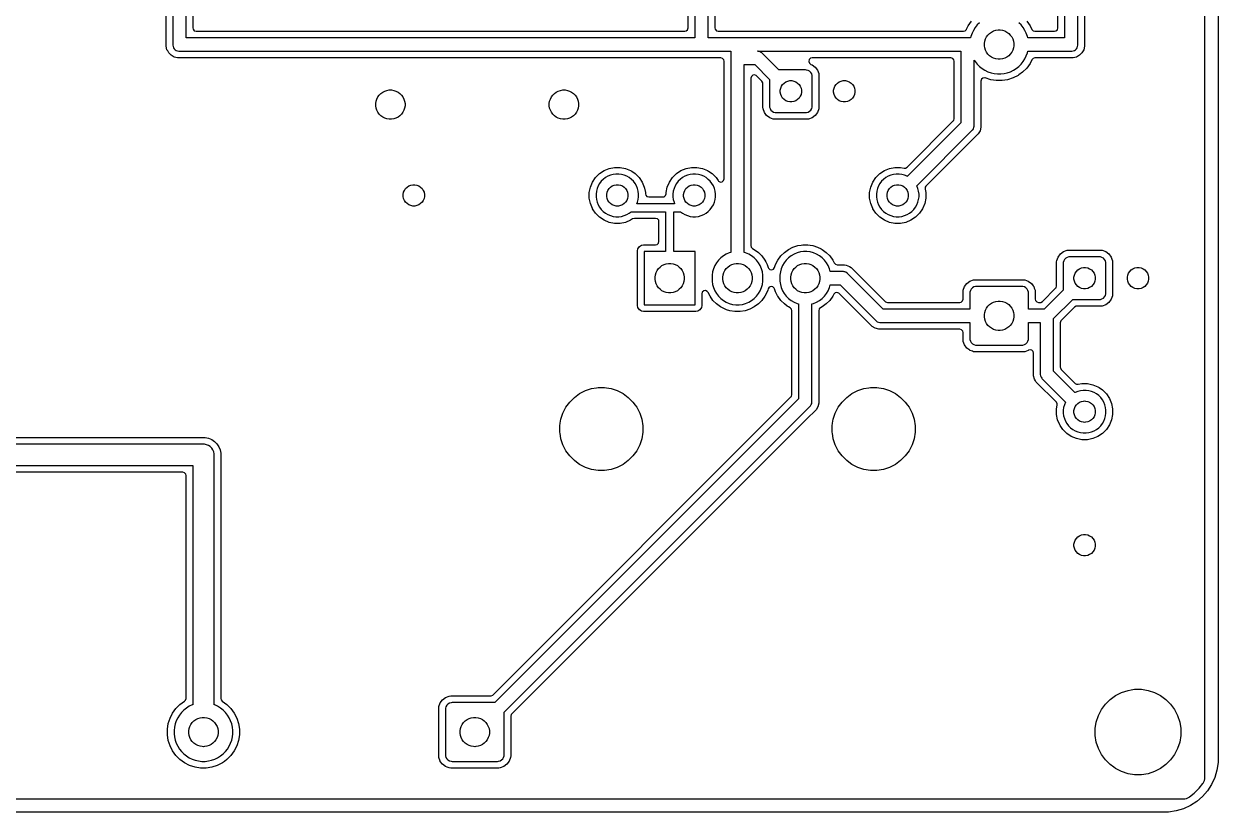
# Model space of a CAD drawing. Header units: millimetres. Extents: x 0 to 90, y 0 to 72.
# Drawn here: x 45.28 to 90, y 0 to 29.52 of the extents above; entities that cross this region are included whole.
import ezdxf

# ---------------------------------------------------------------- set-up
doc = ezdxf.new("R2010")
doc.units = ezdxf.units.MM
doc.layers.add('ABLATE', color=1, linetype='CONTINUOUS')

msp = doc.modelspace()

# ---------------------------------------------------------------- linework, layer by layer
at = {"layer": 'ABLATE'}
for points in [[(1.2416, 0.5), (88.7584, 0.5), (88.8179, 0.5152), (88.911, 0.566), (88.9259, 0.5756), (89.1058, 0.7103), (89.1192, 0.7219), (89.2781, 0.8808), (89.2897, 0.8942), (89.4244, 1.0741), (89.434, 1.089), (89.4848, 1.1821), (89.5, 1.2416), (89.5, 70.7584)], [(90, 70), (90, 2), (89.9975, 1.8571), (89.9568, 1.5743), (89.8763, 1.3002), (89.7576, 1.0403), (89.6031, 0.7999), (89.416, 0.584), (89.2001, 0.3969), (88.9597, 0.2424), (88.6998, 0.1237), (88.4257, 0.0432), (88.1429, 0.0025), (88, 0), (2, 0)], [(50.85, 56.8964), (50.85, 28.75), (50.8512, 28.7255), (50.8608, 28.6774), (50.8795, 28.6322), (50.9067, 28.5914), (50.9414, 28.5567), (50.9822, 28.5295), (51.0274, 28.5108), (51.0755, 28.5012), (51.1, 28.5), (71.75, 28.5), (71.75, 20.9645), (71.6938, 20.9495), (71.5787, 20.9018), (71.4708, 20.8395), (71.372, 20.7636), (71.2839, 20.6755), (71.208, 20.5767), (71.1457, 20.4688), (71.098, 20.3537), (71.0658, 20.2333), (71.0495, 20.1098), (71.0475, 20.0475), (71.0475, 19.9525), (71.0495, 19.8902), (71.0658, 19.7667), (71.098, 19.6463), (71.1457, 19.5312), (71.208, 19.4233), (71.2839, 19.3245), (71.372, 19.2364), (71.4708, 19.1605), (71.5787, 19.0982), (71.6938, 19.0505), (71.8142, 19.0183), (71.9377, 19.002), (72.0623, 19.002), (72.1858, 19.0183), (72.3062, 19.0505), (72.4213, 19.0982), (72.5292, 19.1605), (72.628, 19.2364), (72.7161, 19.3245), (72.792, 19.4233), (72.8543, 19.5312), (72.902, 19.6463), (72.9342, 19.7667), (72.9505, 19.8902), (72.9525, 19.9525), (72.9525, 20.0475), (72.9505, 20.1098), (72.9342, 20.2333), (72.902, 20.3537), (72.8543, 20.4688), (72.792, 20.5767), (72.7161, 20.6755), (72.628, 20.7636), (72.5292, 20.8395), (72.4213, 20.9018), (72.3062, 20.9495), (72.25, 20.9645), (72.25, 28.0002), (72.6462, 28.0002), (73.2, 27.4464), (73.2, 26.45), (73.2031, 26.4109), (73.2206, 26.3507), (73.2525, 26.2968), (73.2968, 26.2525), (73.3507, 26.2206), (73.4109, 26.2031), (73.45, 26.2), (74.55, 26.2), (74.5891, 26.2031), (74.6493, 26.2206), (74.7032, 26.2525), (74.7475, 26.2968), (74.7794, 26.3507), (74.7969, 26.4109), (74.8, 26.45), (74.8, 27.55), (74.7969, 27.5891), (74.7794, 27.6493), (74.7475, 27.7032), (74.7032, 27.7475), (74.6493, 27.7794), (74.5891, 27.7969), (74.55, 27.8), (73.5536, 27.8), (72.9266, 28.427), (72.9084, 28.4434), (72.9084, 28.4435), (72.8676, 28.4707), (72.8224, 28.4894), (72.8072, 28.4925), (72.7743, 28.499), (72.7743, 28.499), (72.7539, 28.5), (80.3668, 28.5), (80.3668, 25.8204), (78.3602, 23.8138), (78.3538, 23.8175), (78.2572, 23.8575), (78.1561, 23.8846), (78.0523, 23.8983), (77.9477, 23.8983), (77.8439, 23.8846), (77.7428, 23.8575), (77.6462, 23.8175), (77.5555, 23.7652), (77.4725, 23.7015), (77.3985, 23.6275), (77.3348, 23.5445), (77.2825, 23.4538), (77.2425, 23.3572), (77.2154, 23.2561), (77.2017, 23.1523), (77.2017, 23.0477), (77.2154, 22.9439), (77.2425, 22.8428), (77.2825, 22.7462), (77.3348, 22.6555), (77.3985, 22.5725), (77.4725, 22.4985), (77.5555, 22.4348), (77.6462, 22.3825), (77.7428, 22.3425), (77.8439, 22.3154), (77.9477, 22.3017), (78.0523, 22.3017), (78.1561, 22.3154), (78.2572, 22.3425), (78.3538, 22.3825), (78.4445, 22.4348), (78.5275, 22.4985), (78.6015, 22.5725), (78.6652, 22.6555), (78.7175, 22.7462), (78.7575, 22.8428), (78.7846, 22.9439), (78.7983, 23.0477), (78.7983, 23.1523), (78.7846, 23.2561), (78.7575, 23.3572), (78.7175, 23.4538), (78.7138, 23.4602), (80.7936, 25.54), (80.81, 25.5582), (80.8101, 25.5582), (80.8373, 25.599), (80.856, 25.6442), (80.8574, 25.6509), (80.8656, 25.6923), (80.8656, 25.6923), (80.8668, 25.7168), (80.8668, 28.1709), (80.9029, 28.1135), (80.9798, 28.017), (81.067, 27.9298), (81.1635, 27.8529), (81.2679, 27.7873), (81.379, 27.7337), (81.4955, 27.693), (81.6157, 27.6655), (81.7383, 27.6517), (81.8617, 27.6517), (81.9843, 27.6655), (82.1045, 27.693), (82.221, 27.7337), (82.3321, 27.7873), (82.4365, 27.8529), (82.533, 27.9298), (82.6202, 28.017), (82.6971, 28.1135), (82.7627, 28.2179), (82.8163, 28.329), (82.857, 28.4455), (82.8695, 28.5), (84.5, 28.5), (84.5245, 28.5012), (84.5726, 28.5108), (84.6178, 28.5295), (84.6586, 28.5567), (84.6933, 28.5914), (84.7205, 28.6322), (84.7392, 28.6774), (84.7488, 28.7255), (84.75, 28.75), (84.75, 38.3964)], [(70.4029, 36.8635), (70.4029, 29), (51.35, 29), (51.35, 57)], [(51.6005, 47.0289), (51.6005, 29.3745), (51.6117, 29.323), (51.6575, 29.2702), (51.7245, 29.2505), (70.0284, 29.2505), (70.0799, 29.2617), (70.1327, 29.3075), (70.1524, 29.3745), (70.1524, 36.7084)], [(85.0005, 38.2413), (85.0005, 28.6841), (84.9664, 28.5568), (84.9005, 28.4427), (84.8073, 28.3495), (84.6932, 28.2836), (84.5659, 28.2495), (84.5659, 28.2495), (83.1367, 28.2495), (83.0742, 28.2326), (83.0262, 28.1818), (82.9551, 28.0422), (82.955, 28.0422), (82.955, 28.0422), (82.8301, 27.8702), (82.8301, 27.8702), (82.8301, 27.8702), (82.6798, 27.7199), (82.6798, 27.7199), (82.6798, 27.7199), (82.5355, 27.6151), (82.5078, 27.5949), (82.3184, 27.4984), (82.1162, 27.4328), (81.9063, 27.3995), (81.9063, 27.3995), (81.6937, 27.3995), (81.6937, 27.3995), (81.4838, 27.4328), (81.2816, 27.4984), (81.2816, 27.4984), (81.2796, 27.4991), (81.2589, 27.5039), (81.1898, 27.4939), (81.137, 27.4482), (81.1173, 27.3812), (81.1173, 25.7827), (81.1173, 25.6509), (81.0832, 25.5236), (81.0173, 25.4095), (79.0577, 23.4499), (79.03, 23.4076), (79.0237, 23.338), (79.0505, 23.2035), (79.0505, 22.9965), (79.0101, 22.7936), (78.9309, 22.6024), (78.816, 22.4303), (78.6697, 22.284), (78.4976, 22.1691), (78.3064, 22.0899), (78.1035, 22.0495), (78.1035, 22.0495), (77.8965, 22.0495), (77.8965, 22.0495), (77.8965, 22.0495), (77.8961, 22.0496), (77.6936, 22.0899), (77.5024, 22.1691), (77.3303, 22.284), (77.3303, 22.284), (77.184, 22.4303), (77.0999, 22.5562), (77.0691, 22.6024), (77.065, 22.6122), (76.9899, 22.7936), (76.9899, 22.7936), (76.9495, 22.9965), (76.9495, 23.2035), (76.9899, 23.4064), (76.9899, 23.4064), (77.0691, 23.5976), (77.184, 23.7697), (77.3303, 23.916), (77.5024, 24.0309), (77.6936, 24.1101), (77.6936, 24.1101), (77.8965, 24.1505), (77.8965, 24.1505), (78.1035, 24.1505), (78.1035, 24.1505), (78.238, 24.1237), (78.2885, 24.1242), (78.3499, 24.1577), (80.08, 25.8878), (80.0966, 25.9084), (80.1163, 25.9755), (80.1163, 28.1255), (80.1051, 28.177), (80.0593, 28.2298), (79.9923, 28.2495), (74.794, 28.2495), (74.7346, 28.2343), (74.6852, 28.1849), (74.6704, 28.1167), (74.6948, 28.0512), (74.7507, 28.0093), (74.7923, 27.9938), (74.7923, 27.9938), (74.9075, 27.9075), (74.9075, 27.9075), (74.9938, 27.7923), (74.9938, 27.7923), (75.0409, 27.6661), (75.0441, 27.6575), (75.0505, 27.5979), (75.0505, 26.4021), (75.0441, 26.3425), (74.9938, 26.2077), (74.9075, 26.0925), (74.7923, 26.0062), (74.6575, 25.9559), (74.5979, 25.9495), (73.4021, 25.9495), (73.3494, 25.9552), (73.3425, 25.9559), (73.3425, 25.9559), (73.2077, 26.0062), (73.2077, 26.0062), (73.0925, 26.0925), (73.0925, 26.0925), (73.0062, 26.2077), (73.0062, 26.2077), (72.9559, 26.3425), (72.9495, 26.4021), (72.9495, 26.4021), (72.9495, 27.2913), (72.9467, 27.3177), (72.9132, 27.379), (72.7122, 27.58), (72.7057, 27.586), (72.6421, 27.6151), (72.573, 27.6051), (72.5202, 27.5594), (72.5005, 27.4923), (72.5005, 24.3965), (72.5005, 21.2186), (72.5174, 21.1561), (72.5682, 21.1081), (72.6305, 21.0764), (72.6305, 21.0764), (72.6305, 21.0764), (72.7837, 20.9651), (72.9176, 20.8312), (73.0289, 20.678), (73.0623, 20.6124), (73.1149, 20.5093), (73.1149, 20.5093), (73.1521, 20.3948), (73.1638, 20.3691), (73.2153, 20.3218), (73.2841, 20.3099), (73.3485, 20.3371), (73.3879, 20.3948), (73.4251, 20.5093), (73.4251, 20.5093), (73.5111, 20.678), (73.6224, 20.8312), (73.7563, 20.9651), (73.9095, 21.0764), (74.0782, 21.1624), (74.0782, 21.1624), (74.2583, 21.2209), (74.383, 21.2406), (74.4453, 21.2505), (74.6347, 21.2505), (74.7264, 21.236), (74.8217, 21.2209), (75.0018, 21.1624), (75.0018, 21.1624), (75.1286, 21.0977), (75.1705, 21.0764), (75.3237, 20.9651), (75.4576, 20.8312), (75.5689, 20.678), (75.6248, 20.5682), (75.6683, 20.5202), (75.7353, 20.5005), (76.0101, 20.5005), (76.0101, 20.5005), (76.0737, 20.4834), (76.1374, 20.4664), (76.1944, 20.4334), (76.2515, 20.4005), (76.2515, 20.4005), (77.5252, 19.1268), (77.5458, 19.1102), (77.6129, 19.0905), (80.3255, 19.0905), (80.377, 19.1017), (80.4298, 19.1475), (80.4495, 19.2145), (80.4495, 19.4879), (80.4495, 19.4879), (80.4559, 19.5475), (80.4559, 19.5475), (80.5062, 19.6823), (80.5062, 19.6823), (80.5925, 19.7975), (80.7077, 19.8838), (80.7077, 19.8838), (80.8425, 19.9341), (80.8425, 19.9341), (80.9021, 19.9405), (80.9021, 19.9405), (80.9021, 19.9405), (82.6979, 19.9405), (82.6979, 19.9405), (82.6979, 19.9405), (82.7575, 19.9341), (82.7575, 19.9341), (82.8923, 19.8838), (82.8923, 19.8838), (82.8923, 19.8838), (83.0075, 19.7975), (83.0741, 19.7087), (83.0938, 19.6823), (83.0938, 19.6823), (83.1167, 19.621), (83.1441, 19.5475), (83.1505, 19.4879), (83.1505, 19.4879), (83.1505, 19.2145), (83.1617, 19.163), (83.2075, 19.1102), (83.2745, 19.0905), (83.3313, 19.0905), (83.3577, 19.0933), (83.419, 19.1268), (83.9132, 19.621), (83.9298, 19.6416), (83.9495, 19.7087), (83.9495, 20.5979), (83.9495, 20.5979), (83.9511, 20.6124), (83.9559, 20.6575), (84.0062, 20.7923), (84.0062, 20.7923), (84.0925, 20.9075), (84.0925, 20.9075), (84.2077, 20.9938), (84.2077, 20.9938), (84.3425, 21.0441), (84.4021, 21.0505), (84.4021, 21.0505), (85.5979, 21.0505), (85.5979, 21.0505), (85.5979, 21.0505), (85.5979, 21.0505), (85.6575, 21.0441), (85.6575, 21.0441), (85.7923, 20.9938), (85.7923, 20.9938), (85.9075, 20.9075), (85.9075, 20.9075), (85.9938, 20.7923), (85.9938, 20.7923), (86.0364, 20.678), (86.0441, 20.6575), (86.0505, 20.5979), (86.0505, 19.4021), (86.0441, 19.3425), (85.9938, 19.2077), (85.9075, 19.0925), (85.7923, 19.0062), (85.6575, 18.9559), (85.5979, 18.9495), (85.5979, 18.9495), (84.7087, 18.9495), (84.6823, 18.9467), (84.621, 18.9132), (84.1268, 18.419), (84.1102, 18.3984), (84.0905, 18.3313), (84.0905, 16.6687), (84.0933, 16.6423), (84.1268, 16.581), (84.6501, 16.0577), (84.6924, 16.03), (84.762, 16.0237), (84.8965, 16.0505), (84.8965, 16.0505), (85.1035, 16.0505), (85.1035, 16.0505), (85.3064, 16.0101), (85.3064, 16.0101), (85.4976, 15.9309), (85.5432, 15.9005), (85.6697, 15.816), (85.816, 15.6697), (85.816, 15.6697), (85.9309, 15.4976), (86.0101, 15.3064), (86.0505, 15.1035), (86.0505, 14.8965), (86.0101, 14.6936), (85.9309, 14.5024), (85.816, 14.3303), (85.6697, 14.184), (85.4976, 14.0691), (85.3064, 13.9899), (85.1035, 13.9495), (85.1035, 13.9495), (84.8965, 13.9495), (84.8965, 13.9495), (84.8965, 13.9495), (84.6936, 13.9899), (84.5024, 14.0691), (84.3303, 14.184), (84.3303, 14.184), (84.184, 14.3303), (84.079, 14.4875), (84.0691, 14.5024), (83.9899, 14.6936), (83.9899, 14.6936), (83.9495, 14.8965), (83.9495, 15.1035), (83.9763, 15.238), (83.9758, 15.2885), (83.9423, 15.3499), (83.1895, 16.1027), (83.1895, 16.1027), (83.1566, 16.1598), (83.1236, 16.2168), (83.0895, 16.3441), (83.0895, 17.1961), (83.0743, 17.2555), (83.0249, 17.3049), (82.9567, 17.3198), (82.9009, 17.299), (82.9001, 17.3005), (82.8923, 17.2962), (82.8923, 17.2962), (82.7575, 17.2459), (82.6979, 17.2395), (82.6979, 17.2395), (80.9021, 17.2395), (80.9021, 17.2395), (80.8425, 17.2459), (80.7957, 17.2634), (80.7077, 17.2962), (80.7077, 17.2962), (80.696, 17.3049), (80.5925, 17.3825), (80.5062, 17.4977), (80.5062, 17.4977), (80.5062, 17.4977), (80.4559, 17.6325), (80.4559, 17.6325), (80.4495, 17.6921), (80.4495, 17.6921), (80.4495, 17.9655), (80.4383, 18.017), (80.3925, 18.0698), (80.3255, 18.0895), (77.2883, 18.0895), (77.2883, 18.0895), (77.161, 18.1236), (77.0469, 18.1895), (75.8062, 19.4302), (75.79, 19.4439), (75.7238, 19.4664), (75.656, 19.4496), (75.608, 19.3988), (75.5689, 19.322), (75.4576, 19.1688), (75.3237, 19.0349), (75.1705, 18.9236), (75.1705, 18.9236), (75.1705, 18.9236), (75.1082, 18.8919), (75.0602, 18.8484), (75.0405, 18.7814), (75.0405, 15.4459), (75.0405, 15.3141), (75.0064, 15.1868), (74.9405, 15.0727), (74.5809, 14.7131), (74.4324, 14.5646), (74.3398, 14.472), (63.5468, 3.679), (63.5302, 3.6584), (63.5105, 3.5913), (63.5105, 3.126), (63.5105, 2.1021), (63.5041, 2.0425), (63.4538, 1.9077), (63.3675, 1.7925), (63.2523, 1.7062), (63.1175, 1.6559), (63.0579, 1.6495), (63.0579, 1.6495), (61.2621, 1.6495), (61.2621, 1.6495), (61.2025, 1.6559), (61.1305, 1.6828), (61.0677, 1.7062), (61.0677, 1.7062), (61.0657, 1.7077), (60.9525, 1.7925), (60.8704, 1.9021), (60.8662, 1.9077), (60.8662, 1.9077), (60.8159, 2.0425), (60.8159, 2.0425), (60.8095, 2.1021), (60.8095, 2.1021), (60.8095, 3.8979), (60.8095, 3.8979), (60.8159, 3.9575), (60.8159, 3.9575), (60.8662, 4.0923), (60.8662, 4.0923), (60.9525, 4.2075), (61.0677, 4.2938), (61.0677, 4.2938), (61.2025, 4.3441), (61.2025, 4.3441), (61.2621, 4.3505), (61.2621, 4.3505), (61.2621, 4.3505), (62.7513, 4.3505), (62.7777, 4.3533), (62.839, 4.3868), (74.0032, 15.551), (74.0198, 15.5716), (74.0395, 15.6387), (74.0395, 18.7814), (74.0226, 18.8439), (73.9718, 18.8919), (73.9095, 18.9236), (73.865, 18.9559), (73.7563, 19.0349), (73.6224, 19.1688), (73.5111, 19.322), (73.5006, 19.3425), (73.4251, 19.4907), (73.4251, 19.4907), (73.3879, 19.6052), (73.3762, 19.6309), (73.3247, 19.6782), (73.2559, 19.6901), (73.1915, 19.6629), (73.1521, 19.6052), (73.1333, 19.5475), (73.1149, 19.4907), (73.0289, 19.322), (72.9176, 19.1688), (72.7837, 19.0349), (72.6305, 18.9236), (72.4618, 18.8376), (72.2817, 18.7791), (72.0947, 18.7495), (72.0947, 18.7495), (71.9053, 18.7495), (71.9053, 18.7495), (71.7183, 18.7791), (71.5943, 18.8194), (71.5382, 18.8376), (71.5382, 18.8376), (71.4114, 18.9023), (71.3695, 18.9236), (71.2163, 19.0349), (71.0824, 19.1688), (70.9711, 19.322), (70.8975, 19.4665), (70.8682, 19.5039), (70.8046, 19.5329), (70.7355, 19.523), (70.6827, 19.4772), (70.663, 19.4102), (70.663, 18.9753), (70.6485, 18.9023), (70.5931, 18.8194), (70.5102, 18.764), (70.4372, 18.7495), (70.4372, 18.7495), (68.4828, 18.7495), (68.4828, 18.7495), (68.4828, 18.7495), (68.4098, 18.764), (68.4098, 18.764), (68.3872, 18.7791), (68.3269, 18.8194), (68.2715, 18.9023), (68.2715, 18.9023), (68.2715, 18.9023), (68.257, 18.9753), (68.257, 21.0247), (68.2715, 21.0977), (68.2715, 21.0977), (68.3269, 21.1806), (68.4098, 21.236), (68.4098, 21.236), (68.4828, 21.2505), (68.9355, 21.2505), (68.987, 21.2617), (69.0398, 21.3075), (69.0595, 21.3745), (69.0595, 22.1155), (69.0483, 22.167), (69.0025, 22.2198), (68.9355, 22.2395), (68.1406, 22.2395), (68.1384, 22.2395), (68.0717, 22.2186), (67.9976, 22.1691), (67.8064, 22.0899), (67.6035, 22.0495), (67.6035, 22.0495), (67.3965, 22.0495), (67.3965, 22.0495), (67.3965, 22.0495), (67.3961, 22.0496), (67.1936, 22.0899), (67.0024, 22.1691), (66.8303, 22.284), (66.8303, 22.284), (66.684, 22.4303), (66.5999, 22.5562), (66.5691, 22.6024), (66.565, 22.6122), (66.4899, 22.7936), (66.4899, 22.7936), (66.4495, 22.9965), (66.4495, 23.2035), (66.4899, 23.4064), (66.4899, 23.4064), (66.5691, 23.5976), (66.684, 23.7697), (66.8303, 23.916), (67.0024, 24.0309), (67.1936, 24.1101), (67.1936, 24.1101), (67.3965, 24.1505), (67.3965, 24.1505), (67.6035, 24.1505), (67.6035, 24.1505), (67.8064, 24.1101), (67.8064, 24.1101), (67.9976, 24.0309), (68.0403, 24.0024), (68.1697, 23.916), (68.316, 23.7697), (68.316, 23.7697), (68.4309, 23.5976), (68.5101, 23.4064), (68.5165, 23.3745), (68.5505, 23.2035), (68.5505, 23.2035), (68.5505, 23.1645), (68.5617, 23.113), (68.6075, 23.0602), (68.6745, 23.0405), (69.2055, 23.0405), (69.257, 23.0517), (69.3098, 23.0975), (69.3295, 23.1645), (69.3295, 23.2035), (69.3699, 23.4064), (69.3699, 23.4064), (69.4491, 23.5976), (69.564, 23.7697), (69.7103, 23.916), (69.8824, 24.0309), (70.0736, 24.1101), (70.0736, 24.1101), (70.2765, 24.1505), (70.2765, 24.1505), (70.4835, 24.1505), (70.4835, 24.1505), (70.6864, 24.1101), (70.6864, 24.1101), (70.8776, 24.0309), (70.9203, 24.0024), (71.0497, 23.916), (71.196, 23.7697), (71.196, 23.7697), (71.2724, 23.6553), (71.2943, 23.6305), (71.3579, 23.6014), (71.427, 23.6114), (71.4798, 23.6571), (71.4995, 23.7242), (71.4995, 28.1255), (71.4883, 28.177), (71.4425, 28.2298), (71.3755, 28.2495), (70.7188, 28.2495), (70.587, 28.2495), (51.1659, 28.2495), (51.0341, 28.2495), (50.9068, 28.2836), (50.7927, 28.3495), (50.6995, 28.4427), (50.6608, 28.5097), (50.6336, 28.5568), (50.5995, 28.6841), (50.5995, 45.5231)], [(84.25, 38.25), (84.25, 29), (82.8695, 29), (82.857, 29.0545), (82.8163, 29.171), (82.7627, 29.2821), (82.6971, 29.3865), (82.6202, 29.483), (82.533, 29.5702)], [(82.8301, 29.6298), (82.955, 29.4578), (82.955, 29.4578), (82.9551, 29.4578), (83.0262, 29.3182), (83.0696, 29.2702), (83.1367, 29.2505), (83.8755, 29.2505), (83.927, 29.2617), (83.9798, 29.3075), (83.9995, 29.3745), (83.9995, 37.8755)], [(81.067, 29.5702), (80.9798, 29.483), (80.9029, 29.3865), (80.8373, 29.2821), (80.7837, 29.171), (80.743, 29.0545), (80.7305, 29), (72, 29), (70.9029, 29), (70.9029, 36.9671)], [(71.1534, 37.033), (71.1534, 29.3745), (71.1646, 29.323), (71.2104, 29.2702), (71.2774, 29.2505), (80.4633, 29.2505), (80.5258, 29.2674), (80.5738, 29.3182), (80.5763, 29.323), (80.6135, 29.396), (80.645, 29.4578), (80.7699, 29.6298)], [(37.5865, 14.0305), (52.0641, 14.0305), (52.0641, 14.0305), (52.1897, 14.0055), (52.1897, 14.0055), (52.3081, 13.9565), (52.3081, 13.9565), (52.4147, 13.8853), (52.4147, 13.8853), (52.5053, 13.7947), (52.5053, 13.7947), (52.5765, 13.6881), (52.5765, 13.6881), (52.5765, 13.6881), (52.6255, 13.5697), (52.6255, 13.5697), (52.6255, 13.5697), (52.6505, 13.4441), (52.6505, 4.2596), (52.6628, 4.2057), (52.7049, 4.1593), (52.7039, 4.1579), (52.8798, 4.0301), (53.0301, 3.8798), (53.155, 3.7078), (53.155, 3.7078), (53.1551, 3.7078), (53.2516, 3.5184), (53.3172, 3.3162), (53.3505, 3.1063), (53.3505, 2.8937), (53.3172, 2.6838), (53.2516, 2.4816), (53.1551, 2.2922), (53.155, 2.2922), (53.155, 2.2922), (53.0301, 2.1202), (53.0301, 2.1202), (53.0301, 2.1202), (52.8798, 1.9699), (52.8798, 1.9699), (52.8798, 1.9699), (52.7865, 1.9021), (52.7078, 1.8449), (52.5184, 1.7484), (52.3162, 1.6828), (52.1063, 1.6495), (52.1063, 1.6495), (51.8937, 1.6495), (51.8937, 1.6495), (51.6838, 1.6828), (51.4816, 1.7484), (51.2922, 1.8449), (51.2922, 1.845), (51.2922, 1.845), (51.1202, 1.9699), (50.9699, 2.1202), (50.845, 2.2922), (50.7484, 2.4816), (50.6828, 2.6838), (50.6495, 2.8937), (50.6495, 3.1063), (50.6828, 3.3162), (50.7484, 3.5184), (50.845, 3.7078), (50.9699, 3.8798), (51.1202, 4.0301), (51.2961, 4.1579), (51.2954, 4.1589), (51.3298, 4.1926), (51.3495, 4.2596), (51.3495, 12.6055), (51.3383, 12.657), (51.2925, 12.7098), (51.2255, 12.7295), (37.5865, 12.7295)], [(37.3908, 12.98), (51.6, 12.98), (51.6, 4.0236), (51.579, 4.0163), (51.4679, 3.9627), (51.3635, 3.8971), (51.267, 3.8202), (51.1798, 3.733), (51.1029, 3.6365), (51.0373, 3.5321), (50.9837, 3.421), (50.943, 3.3045), (50.9155, 3.1843), (50.9017, 3.0617), (50.9017, 2.9383), (50.9155, 2.8157), (50.943, 2.6955), (50.9837, 2.579), (51.0373, 2.4679), (51.1029, 2.3635), (51.1798, 2.267), (51.267, 2.1798), (51.3635, 2.1029), (51.4679, 2.0373), (51.579, 1.9837), (51.6955, 1.943), (51.8157, 1.9155), (51.9383, 1.9017), (52.0617, 1.9017), (52.1843, 1.9155), (52.3045, 1.943), (52.421, 1.9837), (52.5321, 2.0373), (52.6365, 2.1029), (52.733, 2.1798), (52.8202, 2.267), (52.8971, 2.3635), (52.9627, 2.4679), (53.0163, 2.579), (53.057, 2.6955), (53.0845, 2.8157), (53.0983, 2.9383), (53.0983, 3.0617), (53.0845, 3.1843), (53.057, 3.3045), (53.0163, 3.421), (52.9627, 3.5321), (52.8971, 3.6365), (52.8202, 3.733), (52.733, 3.8202), (52.6365, 3.8971), (52.5321, 3.9627), (52.421, 4.0163), (52.4, 4.0236), (52.4, 13.38), (52.3981, 13.4192), (52.3828, 13.4961), (52.3528, 13.5686), (52.3092, 13.6338), (52.2538, 13.6892), (52.1886, 13.7328), (52.1161, 13.7628), (52.0392, 13.7781), (52, 13.78), (37.3908, 13.78)]]:
    msp.add_lwpolyline(points, dxfattribs=at)
for points in [[(81.8432, 29.2983), (81.9284, 29.2848), (82.0105, 29.2581), (82.0874, 29.219), (82.1572, 29.1682), (82.2182, 29.1072), (82.269, 29.0374), (82.3081, 28.9605), (82.3348, 28.8784), (82.3483, 28.7932), (82.3483, 28.7068), (82.3348, 28.6216), (82.3081, 28.5395), (82.269, 28.4626), (82.2182, 28.3928), (82.1572, 28.3318), (82.0874, 28.281), (82.0105, 28.2419), (81.9284, 28.2152), (81.8432, 28.2017), (81.8, 28.2), (81.7568, 28.2017), (81.6716, 28.2152), (81.5895, 28.2419), (81.5126, 28.281), (81.4428, 28.3318), (81.3818, 28.3928), (81.331, 28.4626), (81.2919, 28.5395), (81.2652, 28.6216), (81.2517, 28.7068), (81.2517, 28.7932), (81.2652, 28.8784), (81.2919, 28.9605), (81.331, 29.0374), (81.3818, 29.1072), (81.4428, 29.1682), (81.5126, 29.219), (81.5895, 29.2581), (81.6716, 29.2848), (81.7568, 29.2983), (81.8, 29.3)], [(74.0392, 27.3981), (74.1161, 27.3828), (74.1886, 27.3528), (74.2538, 27.3092), (74.3092, 27.2538), (74.3528, 27.1886), (74.3828, 27.1161), (74.3981, 27.0392), (74.3981, 26.9608), (74.3828, 26.8839), (74.3528, 26.8114), (74.3092, 26.7462), (74.2538, 26.6908), (74.1886, 26.6472), (74.1161, 26.6172), (74.0392, 26.6019), (74, 26.6), (73.9608, 26.6019), (73.8839, 26.6172), (73.8114, 26.6472), (73.7462, 26.6908), (73.6908, 26.7462), (73.6472, 26.8114), (73.6172, 26.8839), (73.6019, 26.9608), (73.6019, 27.0392), (73.6172, 27.1161), (73.6472, 27.1886), (73.6908, 27.2538), (73.7462, 27.3092), (73.8114, 27.3528), (73.8839, 27.3828), (73.9608, 27.3981), (74, 27.4)], [(76.0392, 27.3981), (76.1161, 27.3828), (76.1886, 27.3528), (76.2538, 27.3092), (76.3092, 27.2538), (76.3528, 27.1886), (76.3828, 27.1161), (76.3981, 27.0392), (76.3981, 26.9608), (76.3828, 26.8839), (76.3528, 26.8114), (76.3092, 26.7462), (76.2538, 26.6908), (76.1886, 26.6472), (76.1161, 26.6172), (76.0392, 26.6019), (76, 26.6), (75.9608, 26.6019), (75.8839, 26.6172), (75.8114, 26.6472), (75.7462, 26.6908), (75.6908, 26.7462), (75.6472, 26.8114), (75.6172, 26.8839), (75.6019, 26.9608), (75.6019, 27.0392), (75.6172, 27.1161), (75.6472, 27.1886), (75.6908, 27.2538), (75.7462, 27.3092), (75.8114, 27.3528), (75.8839, 27.3828), (75.9608, 27.3981), (76, 27.4)], [(59.0432, 27.0483), (59.1284, 27.0348), (59.2105, 27.0081), (59.2874, 26.969), (59.3572, 26.9182), (59.4182, 26.8572), (59.469, 26.7874), (59.5081, 26.7105), (59.5348, 26.6284), (59.5483, 26.5432), (59.5483, 26.4568), (59.5348, 26.3716), (59.5081, 26.2895), (59.469, 26.2126), (59.4182, 26.1428), (59.3572, 26.0818), (59.2874, 26.031), (59.2105, 25.9919), (59.1284, 25.9652), (59.0432, 25.9517), (59, 25.95), (58.9568, 25.9517), (58.8716, 25.9652), (58.7895, 25.9919), (58.7126, 26.031), (58.6428, 26.0818), (58.5818, 26.1428), (58.531, 26.2126), (58.4919, 26.2895), (58.4652, 26.3716), (58.4517, 26.4568), (58.4517, 26.5432), (58.4652, 26.6284), (58.4919, 26.7105), (58.531, 26.7874), (58.5818, 26.8572), (58.6428, 26.9182), (58.7126, 26.969), (58.7895, 27.0081), (58.8716, 27.0348), (58.9568, 27.0483), (59, 27.05)], [(65.5432, 27.0483), (65.6284, 27.0348), (65.7105, 27.0081), (65.7874, 26.969), (65.8572, 26.9182), (65.9182, 26.8572), (65.969, 26.7874), (66.0081, 26.7105), (66.0348, 26.6284), (66.0483, 26.5432), (66.0483, 26.4568), (66.0348, 26.3716), (66.0081, 26.2895), (65.969, 26.2126), (65.9182, 26.1428), (65.8572, 26.0818), (65.7874, 26.031), (65.7105, 25.9919), (65.6284, 25.9652), (65.5432, 25.9517), (65.5, 25.95), (65.4568, 25.9517), (65.3716, 25.9652), (65.2895, 25.9919), (65.2126, 26.031), (65.1428, 26.0818), (65.0818, 26.1428), (65.031, 26.2126), (64.9919, 26.2895), (64.9652, 26.3716), (64.9517, 26.4568), (64.9517, 26.5432), (64.9652, 26.6284), (64.9919, 26.7105), (65.031, 26.7874), (65.0818, 26.8572), (65.1428, 26.9182), (65.2126, 26.969), (65.2895, 27.0081), (65.3716, 27.0348), (65.4568, 27.0483), (65.5, 27.05)], [(67.3439, 23.8846), (67.2428, 23.8575), (67.1462, 23.8175), (67.0555, 23.7652), (66.9725, 23.7015), (66.8985, 23.6275), (66.8348, 23.5445), (66.7825, 23.4538), (66.7425, 23.3572), (66.7154, 23.2561), (66.7017, 23.1523), (66.7017, 23.0477), (66.7154, 22.9439), (66.7425, 22.8428), (66.7825, 22.7462), (66.8348, 22.6555), (66.8985, 22.5725), (66.9725, 22.4985), (67.0555, 22.4348), (67.1462, 22.3825), (67.2428, 22.3425), (67.3439, 22.3154), (67.4477, 22.3017), (67.5523, 22.3017), (67.6561, 22.3154), (67.7572, 22.3425), (67.8538, 22.3825), (67.9445, 22.4348), (68.0164, 22.49), (69.31, 22.49), (69.31, 21), (68.5075, 21), (68.5075, 19), (70.4125, 19), (70.4125, 21), (69.61, 21), (69.61, 22.49), (69.8636, 22.49), (69.9355, 22.4348), (70.0262, 22.3825), (70.1228, 22.3425), (70.2239, 22.3154), (70.3277, 22.3017), (70.4323, 22.3017), (70.5361, 22.3154), (70.6372, 22.3425), (70.7338, 22.3825), (70.8245, 22.4348), (70.9075, 22.4985), (70.9815, 22.5725), (71.0452, 22.6555), (71.0975, 22.7462), (71.1375, 22.8428), (71.1646, 22.9439), (71.1783, 23.0477), (71.1783, 23.1523), (71.1646, 23.2561), (71.1375, 23.3572), (71.0975, 23.4538), (71.0452, 23.5445), (70.9815, 23.6275), (70.9075, 23.7015), (70.8245, 23.7652), (70.7338, 23.8175), (70.6372, 23.8575), (70.5361, 23.8846), (70.4323, 23.8983), (70.3277, 23.8983), (70.2239, 23.8846), (70.1228, 23.8575), (70.0262, 23.8175), (69.9355, 23.7652), (69.8525, 23.7015), (69.7785, 23.6275), (69.7148, 23.5445), (69.6625, 23.4538), (69.6225, 23.3572), (69.5954, 23.2561), (69.5817, 23.1523), (69.5817, 23.0477), (69.5954, 22.9439), (69.6225, 22.8428), (69.6443, 22.79), (69.46, 22.79), (68.2357, 22.79), (68.2575, 22.8428), (68.2846, 22.9439), (68.2983, 23.0477), (68.2983, 23.1523), (68.2846, 23.2561), (68.2575, 23.3572), (68.2175, 23.4538), (68.1652, 23.5445), (68.1015, 23.6275), (68.0275, 23.7015), (67.9445, 23.7652), (67.8538, 23.8175), (67.7572, 23.8575), (67.6561, 23.8846), (67.5523, 23.8983), (67.4477, 23.8983)], [(59.9192, 23.4981), (59.9961, 23.4828), (60.0686, 23.4528), (60.1338, 23.4092), (60.1892, 23.3538), (60.2328, 23.2886), (60.2628, 23.2161), (60.2781, 23.1392), (60.2781, 23.0608), (60.2628, 22.9839), (60.2328, 22.9114), (60.1892, 22.8462), (60.1338, 22.7908), (60.0686, 22.7472), (59.9961, 22.7172), (59.9192, 22.7019), (59.88, 22.7), (59.8408, 22.7019), (59.7639, 22.7172), (59.6914, 22.7472), (59.6262, 22.7908), (59.5708, 22.8462), (59.5272, 22.9114), (59.4972, 22.9839), (59.4819, 23.0608), (59.4819, 23.1392), (59.4972, 23.2161), (59.5272, 23.2886), (59.5708, 23.3538), (59.6262, 23.4092), (59.6914, 23.4528), (59.7639, 23.4828), (59.8408, 23.4981), (59.88, 23.5)], [(67.5392, 23.4981), (67.6161, 23.4828), (67.6886, 23.4528), (67.7538, 23.4092), (67.8092, 23.3538), (67.8528, 23.2886), (67.8828, 23.2161), (67.8981, 23.1392), (67.8981, 23.0608), (67.8828, 22.9839), (67.8528, 22.9114), (67.8092, 22.8462), (67.7538, 22.7908), (67.6886, 22.7472), (67.6161, 22.7172), (67.5392, 22.7019), (67.5, 22.7), (67.4608, 22.7019), (67.3839, 22.7172), (67.3114, 22.7472), (67.2462, 22.7908), (67.1908, 22.8462), (67.1472, 22.9114), (67.1172, 22.9839), (67.1019, 23.0608), (67.1019, 23.1392), (67.1172, 23.2161), (67.1472, 23.2886), (67.1908, 23.3538), (67.2462, 23.4092), (67.3114, 23.4528), (67.3839, 23.4828), (67.4608, 23.4981), (67.5, 23.5)], [(70.4192, 23.4981), (70.4961, 23.4828), (70.5686, 23.4528), (70.6338, 23.4092), (70.6892, 23.3538), (70.7328, 23.2886), (70.7628, 23.2161), (70.7781, 23.1392), (70.7781, 23.0608), (70.7628, 22.9839), (70.7328, 22.9114), (70.6892, 22.8462), (70.6338, 22.7908), (70.5686, 22.7472), (70.4961, 22.7172), (70.4192, 22.7019), (70.38, 22.7), (70.3408, 22.7019), (70.2639, 22.7172), (70.1914, 22.7472), (70.1262, 22.7908), (70.0708, 22.8462), (70.0272, 22.9114), (69.9972, 22.9839), (69.9819, 23.0608), (69.9819, 23.1392), (69.9972, 23.2161), (70.0272, 23.2886), (70.0708, 23.3538), (70.1262, 23.4092), (70.1914, 23.4528), (70.2639, 23.4828), (70.3408, 23.4981), (70.38, 23.5)], [(78.0392, 23.4981), (78.1161, 23.4828), (78.1886, 23.4528), (78.2538, 23.4092), (78.3092, 23.3538), (78.3528, 23.2886), (78.3828, 23.2161), (78.3981, 23.1392), (78.3981, 23.0608), (78.3828, 22.9839), (78.3528, 22.9114), (78.3092, 22.8462), (78.2538, 22.7908), (78.1886, 22.7472), (78.1161, 22.7172), (78.0392, 22.7019), (78, 22.7), (77.9608, 22.7019), (77.8839, 22.7172), (77.8114, 22.7472), (77.7462, 22.7908), (77.6908, 22.8462), (77.6472, 22.9114), (77.6172, 22.9839), (77.6019, 23.0608), (77.6019, 23.1392), (77.6172, 23.2161), (77.6472, 23.2886), (77.6908, 23.3538), (77.7462, 23.4092), (77.8114, 23.4528), (77.8839, 23.4828), (77.9608, 23.4981), (78, 23.5)], [(74.3542, 20.9817), (74.2338, 20.9495), (74.1187, 20.9018), (74.0108, 20.8395), (73.912, 20.7636), (73.8239, 20.6755), (73.748, 20.5767), (73.6857, 20.4688), (73.638, 20.3537), (73.6058, 20.2333), (73.5895, 20.1098), (73.5875, 20.0475), (73.5875, 19.9525), (73.5895, 19.8902), (73.6058, 19.7667), (73.638, 19.6463), (73.6857, 19.5312), (73.748, 19.4233), (73.8239, 19.3245), (73.912, 19.2364), (74.0108, 19.1605), (74.1187, 19.0982), (74.2338, 19.0505), (74.29, 19.0355), (74.29, 15.4836), (62.9064, 4.1), (61.31, 4.1), (61.2709, 4.0969), (61.2107, 4.0794), (61.1568, 4.0475), (61.1125, 4.0032), (61.0806, 3.9493), (61.0631, 3.8891), (61.06, 3.85), (61.06, 2.15), (61.0631, 2.1109), (61.0806, 2.0507), (61.1125, 1.9968), (61.1568, 1.9525), (61.2107, 1.9206), (61.2709, 1.9031), (61.31, 1.9), (63.01, 1.9), (63.0491, 1.9031), (63.1093, 1.9206), (63.1632, 1.9525), (63.2075, 1.9968), (63.2394, 2.0507), (63.2569, 2.1109), (63.26, 2.15), (63.26, 3.7464), (74.7168, 15.2032), (74.7332, 15.2214), (74.7333, 15.2214), (74.7605, 15.2622), (74.7792, 15.3074), (74.7888, 15.3555), (74.79, 15.38), (74.79, 19.0355), (74.8462, 19.0505), (74.9613, 19.0982), (75.0692, 19.1605), (75.168, 19.2364), (75.2561, 19.3245), (75.332, 19.4233), (75.3943, 19.5312), (75.442, 19.6463), (75.4697, 19.75), (75.8406, 19.75), (77.1774, 18.4132), (77.1956, 18.3968), (77.1956, 18.3967), (77.2364, 18.3695), (77.2816, 18.3508), (77.3297, 18.3412), (77.3297, 18.3412), (77.3542, 18.34), (80.7, 18.34), (80.7, 17.74), (80.7031, 17.7009), (80.7206, 17.6407), (80.7525, 17.5868), (80.7968, 17.5425), (80.8507, 17.5106), (80.9109, 17.4931), (80.95, 17.49), (82.65, 17.49), (82.6891, 17.4931), (82.7493, 17.5106), (82.8032, 17.5425), (82.8475, 17.5868), (82.8794, 17.6407), (82.8969, 17.7009), (82.9, 17.74), (82.9, 18.34), (83.34, 18.34), (83.34, 16.41), (83.3412, 16.3855), (83.3508, 16.3374), (83.3695, 16.2922), (83.3967, 16.2514), (83.3968, 16.2514), (83.4132, 16.2332), (84.2862, 15.3602), (84.2825, 15.3538), (84.2425, 15.2572), (84.2154, 15.1561), (84.2017, 15.0523), (84.2017, 14.9477), (84.2154, 14.8439), (84.2425, 14.7428), (84.2825, 14.6462), (84.3348, 14.5555), (84.3985, 14.4725), (84.4725, 14.3985), (84.5555, 14.3348), (84.6462, 14.2825), (84.7428, 14.2425), (84.8439, 14.2154), (84.9477, 14.2017), (85.0523, 14.2017), (85.1561, 14.2154), (85.2572, 14.2425), (85.3538, 14.2825), (85.4445, 14.3348), (85.5275, 14.3985), (85.6015, 14.4725), (85.6652, 14.5555), (85.7175, 14.6462), (85.7575, 14.7428), (85.7846, 14.8439), (85.7983, 14.9477), (85.7983, 15.0523), (85.7846, 15.1561), (85.7575, 15.2572), (85.7175, 15.3538), (85.6652, 15.4445), (85.6015, 15.5275), (85.5275, 15.6015), (85.4445, 15.6652), (85.3538, 15.7175), (85.2572, 15.7575), (85.1561, 15.7846), (85.0523, 15.7983), (84.9477, 15.7983), (84.8439, 15.7846), (84.7428, 15.7575), (84.6462, 15.7175), (84.6398, 15.7138), (83.84, 16.5136), (83.84, 18.4864), (84.5536, 19.2), (85.55, 19.2), (85.5891, 19.2031), (85.6493, 19.2206), (85.7032, 19.2525), (85.7475, 19.2968), (85.7794, 19.3507), (85.7969, 19.4109), (85.8, 19.45), (85.8, 20.55), (85.7969, 20.5891), (85.7794, 20.6493), (85.7475, 20.7032), (85.7032, 20.7475), (85.6493, 20.7794), (85.5891, 20.7969), (85.55, 20.8), (84.45, 20.8), (84.4109, 20.7969), (84.3507, 20.7794), (84.2968, 20.7475), (84.2525, 20.7032), (84.2206, 20.6493), (84.2031, 20.5891), (84.2, 20.55), (84.2, 19.5536), (83.4864, 18.84), (82.9, 18.84), (82.9, 19.44), (82.8969, 19.4791), (82.8794, 19.5393), (82.8475, 19.5932), (82.8032, 19.6375), (82.7493, 19.6694), (82.6891, 19.6869), (82.65, 19.69), (80.95, 19.69), (80.9109, 19.6869), (80.8507, 19.6694), (80.7968, 19.6375), (80.7525, 19.5932), (80.7206, 19.5393), (80.7031, 19.4791), (80.7, 19.44), (80.7, 18.84), (77.4578, 18.84), (76.121, 20.1768), (76.1028, 20.1932), (76.1028, 20.1933), (76.062, 20.2205), (76.0168, 20.2392), (76.0006, 20.2425), (75.9687, 20.2488), (75.9687, 20.2488), (75.9442, 20.25), (75.4697, 20.25), (75.442, 20.3537), (75.3943, 20.4688), (75.332, 20.5767), (75.2561, 20.6755), (75.168, 20.7636), (75.0692, 20.8395), (74.9613, 20.9018), (74.8462, 20.9495), (74.7258, 20.9817), (74.6023, 20.998), (74.4777, 20.998)], [(69.5032, 20.5483), (69.5884, 20.5348), (69.6705, 20.5081), (69.7474, 20.469), (69.8172, 20.4182), (69.8782, 20.3572), (69.929, 20.2874), (69.9681, 20.2105), (69.9948, 20.1284), (70.0083, 20.0432), (70.0083, 19.9568), (69.9948, 19.8716), (69.9681, 19.7895), (69.929, 19.7126), (69.8782, 19.6428), (69.8172, 19.5818), (69.7474, 19.531), (69.6705, 19.4919), (69.5884, 19.4652), (69.5032, 19.4517), (69.46, 19.45), (69.4168, 19.4517), (69.3316, 19.4652), (69.2495, 19.4919), (69.1726, 19.531), (69.1028, 19.5818), (69.0418, 19.6428), (68.991, 19.7126), (68.9519, 19.7895), (68.9252, 19.8716), (68.9117, 19.9568), (68.9117, 20.0432), (68.9252, 20.1284), (68.9519, 20.2105), (68.991, 20.2874), (69.0418, 20.3572), (69.1028, 20.4182), (69.1726, 20.469), (69.2495, 20.5081), (69.3316, 20.5348), (69.4168, 20.5483), (69.46, 20.55)], [(72.0432, 20.5483), (72.1284, 20.5348), (72.2105, 20.5081), (72.2874, 20.469), (72.3572, 20.4182), (72.4182, 20.3572), (72.469, 20.2874), (72.5081, 20.2105), (72.5348, 20.1284), (72.5483, 20.0432), (72.5483, 19.9568), (72.5348, 19.8716), (72.5081, 19.7895), (72.469, 19.7126), (72.4182, 19.6428), (72.3572, 19.5818), (72.2874, 19.531), (72.2105, 19.4919), (72.1284, 19.4652), (72.0432, 19.4517), (72, 19.45), (71.9568, 19.4517), (71.8716, 19.4652), (71.7895, 19.4919), (71.7126, 19.531), (71.6428, 19.5818), (71.5818, 19.6428), (71.531, 19.7126), (71.4919, 19.7895), (71.4652, 19.8716), (71.4517, 19.9568), (71.4517, 20.0432), (71.4652, 20.1284), (71.4919, 20.2105), (71.531, 20.2874), (71.5818, 20.3572), (71.6428, 20.4182), (71.7126, 20.469), (71.7895, 20.5081), (71.8716, 20.5348), (71.9568, 20.5483), (72, 20.55)], [(74.5832, 20.5483), (74.6684, 20.5348), (74.7505, 20.5081), (74.8274, 20.469), (74.8972, 20.4182), (74.9582, 20.3572), (75.009, 20.2874), (75.0481, 20.2105), (75.0748, 20.1284), (75.0883, 20.0432), (75.0883, 19.9568), (75.0748, 19.8716), (75.0481, 19.7895), (75.009, 19.7126), (74.9582, 19.6428), (74.8972, 19.5818), (74.8274, 19.531), (74.7505, 19.4919), (74.6684, 19.4652), (74.5832, 19.4517), (74.54, 19.45), (74.4968, 19.4517), (74.4116, 19.4652), (74.3295, 19.4919), (74.2526, 19.531), (74.1828, 19.5818), (74.1218, 19.6428), (74.071, 19.7126), (74.0319, 19.7895), (74.0052, 19.8716), (73.9917, 19.9568), (73.9917, 20.0432), (74.0052, 20.1284), (74.0319, 20.2105), (74.071, 20.2874), (74.1218, 20.3572), (74.1828, 20.4182), (74.2526, 20.469), (74.3295, 20.5081), (74.4116, 20.5348), (74.4968, 20.5483), (74.54, 20.55)], [(85.0392, 20.3981), (85.1161, 20.3828), (85.1886, 20.3528), (85.2538, 20.3092), (85.3092, 20.2538), (85.3528, 20.1886), (85.3828, 20.1161), (85.3981, 20.0392), (85.3981, 19.9608), (85.3828, 19.8839), (85.3528, 19.8114), (85.3092, 19.7462), (85.2538, 19.6908), (85.1886, 19.6472), (85.1161, 19.6172), (85.0392, 19.6019), (85, 19.6), (84.9608, 19.6019), (84.8839, 19.6172), (84.8114, 19.6472), (84.7462, 19.6908), (84.6908, 19.7462), (84.6472, 19.8114), (84.6172, 19.8839), (84.6019, 19.9608), (84.6019, 20.0392), (84.6172, 20.1161), (84.6472, 20.1886), (84.6908, 20.2538), (84.7462, 20.3092), (84.8114, 20.3528), (84.8839, 20.3828), (84.9608, 20.3981), (85, 20.4)], [(87.0392, 20.3981), (87.1161, 20.3828), (87.1886, 20.3528), (87.2538, 20.3092), (87.3092, 20.2538), (87.3528, 20.1886), (87.3828, 20.1161), (87.3981, 20.0392), (87.3981, 19.9608), (87.3828, 19.8839), (87.3528, 19.8114), (87.3092, 19.7462), (87.2538, 19.6908), (87.1886, 19.6472), (87.1161, 19.6172), (87.0392, 19.6019), (87, 19.6), (86.9608, 19.6019), (86.8839, 19.6172), (86.8114, 19.6472), (86.7462, 19.6908), (86.6908, 19.7462), (86.6472, 19.8114), (86.6172, 19.8839), (86.6019, 19.9608), (86.6019, 20.0392), (86.6172, 20.1161), (86.6472, 20.1886), (86.6908, 20.2538), (86.7462, 20.3092), (86.8114, 20.3528), (86.8839, 20.3828), (86.9608, 20.3981), (87, 20.4)], [(81.8432, 19.1383), (81.9284, 19.1248), (82.0105, 19.0981), (82.0874, 19.059), (82.1572, 19.0082), (82.2182, 18.9472), (82.269, 18.8774), (82.3081, 18.8005), (82.3348, 18.7184), (82.3483, 18.6332), (82.3483, 18.5468), (82.3348, 18.4616), (82.3081, 18.3795), (82.269, 18.3026), (82.2182, 18.2328), (82.1572, 18.1718), (82.0874, 18.121), (82.0105, 18.0819), (81.9284, 18.0552), (81.8432, 18.0417), (81.8, 18.04), (81.7568, 18.0417), (81.6716, 18.0552), (81.5895, 18.0819), (81.5126, 18.121), (81.4428, 18.1718), (81.3818, 18.2328), (81.331, 18.3026), (81.2919, 18.3795), (81.2652, 18.4616), (81.2517, 18.5468), (81.2517, 18.6332), (81.2652, 18.7184), (81.2919, 18.8005), (81.331, 18.8774), (81.3818, 18.9472), (81.4428, 19.0082), (81.5126, 19.059), (81.5895, 19.0981), (81.6716, 19.1248), (81.7568, 19.1383), (81.8, 19.14)], [(67.0948, 15.889), (67.2631, 15.8623), (67.2631, 15.8623), (67.2631, 15.8623), (67.4952, 15.7869), (67.7126, 15.6761), (67.7126, 15.6761), (67.7126, 15.6761), (67.9101, 15.5327), (67.9101, 15.5327), (68.0827, 15.3601), (68.0827, 15.3601), (68.1714, 15.238), (68.2261, 15.1626), (68.3369, 14.9452), (68.4123, 14.7131), (68.4505, 14.472), (68.4505, 14.228), (68.4123, 13.9869), (68.3369, 13.7548), (68.2261, 13.5374), (68.0827, 13.3399), (67.9101, 13.1673), (67.7126, 13.0239), (67.4952, 12.9131), (67.2631, 12.8377), (67.022, 12.7995), (67.022, 12.7995), (66.778, 12.7995), (66.778, 12.7995), (66.5369, 12.8377), (66.3048, 12.9131), (66.0874, 13.0239), (66.0353, 13.0617), (65.8899, 13.1673), (65.8899, 13.1673), (65.7173, 13.3399), (65.7173, 13.3399), (65.5739, 13.5374), (65.4631, 13.7548), (65.4501, 13.7947), (65.3877, 13.9869), (65.3872, 13.9899), (65.3574, 14.1779), (65.3495, 14.228), (65.3495, 14.472), (65.3642, 14.5646), (65.3877, 14.7131), (65.4631, 14.9452), (65.5739, 15.1626), (65.7173, 15.3601), (65.7173, 15.3601), (65.8899, 15.5327), (65.8899, 15.5327), (66.0874, 15.6761), (66.3048, 15.7869), (66.5369, 15.8623), (66.7221, 15.8916), (66.778, 15.9005), (67.022, 15.9005)], [(77.2948, 15.889), (77.4631, 15.8623), (77.4631, 15.8623), (77.4631, 15.8623), (77.6952, 15.7869), (77.9126, 15.6761), (77.9126, 15.6761), (77.9126, 15.6761), (78.1101, 15.5327), (78.1101, 15.5327), (78.2827, 15.3601), (78.2827, 15.3601), (78.3714, 15.238), (78.4261, 15.1626), (78.5369, 14.9452), (78.6123, 14.7131), (78.6505, 14.472), (78.6505, 14.228), (78.6123, 13.9869), (78.5369, 13.7548), (78.4261, 13.5374), (78.2827, 13.3399), (78.1101, 13.1673), (77.9126, 13.0239), (77.6952, 12.9131), (77.4631, 12.8377), (77.222, 12.7995), (77.222, 12.7995), (76.978, 12.7995), (76.978, 12.7995), (76.7369, 12.8377), (76.5048, 12.9131), (76.2874, 13.0239), (76.2353, 13.0617), (76.0899, 13.1673), (76.0899, 13.1673), (75.9173, 13.3399), (75.9173, 13.3399), (75.7739, 13.5374), (75.6631, 13.7548), (75.6501, 13.7947), (75.5877, 13.9869), (75.5872, 13.9899), (75.5574, 14.1779), (75.5495, 14.228), (75.5495, 14.472), (75.5642, 14.5646), (75.5877, 14.7131), (75.6631, 14.9452), (75.7739, 15.1626), (75.9173, 15.3601), (75.9173, 15.3601), (76.0899, 15.5327), (76.0899, 15.5327), (76.2874, 15.6761), (76.5048, 15.7869), (76.7369, 15.8623), (76.9221, 15.8916), (76.978, 15.9005), (77.222, 15.9005)], [(85.0392, 15.3981), (85.1161, 15.3828), (85.1886, 15.3528), (85.2538, 15.3092), (85.3092, 15.2538), (85.3528, 15.1886), (85.3828, 15.1161), (85.3981, 15.0392), (85.3981, 14.9608), (85.3828, 14.8839), (85.3528, 14.8114), (85.3092, 14.7462), (85.2538, 14.6908), (85.1886, 14.6472), (85.1161, 14.6172), (85.0392, 14.6019), (85, 14.6), (84.9608, 14.6019), (84.8839, 14.6172), (84.8114, 14.6472), (84.7462, 14.6908), (84.6908, 14.7462), (84.6472, 14.8114), (84.6172, 14.8839), (84.6019, 14.9608), (84.6019, 15.0392), (84.6172, 15.1161), (84.6472, 15.1886), (84.6908, 15.2538), (84.7462, 15.3092), (84.8114, 15.3528), (84.8839, 15.3828), (84.9608, 15.3981), (85, 15.4)], [(85.0392, 10.3981), (85.1161, 10.3828), (85.1886, 10.3528), (85.2538, 10.3092), (85.3092, 10.2538), (85.3528, 10.1886), (85.3828, 10.1161), (85.3981, 10.0392), (85.3981, 9.9608), (85.3828, 9.8839), (85.3528, 9.8114), (85.3092, 9.7462), (85.2538, 9.6908), (85.1886, 9.6472), (85.1161, 9.6172), (85.0392, 9.6019), (85, 9.6), (84.9608, 9.6019), (84.8839, 9.6172), (84.8114, 9.6472), (84.7462, 9.6908), (84.6908, 9.7462), (84.6472, 9.8114), (84.6172, 9.8839), (84.6019, 9.9608), (84.6019, 10.0392), (84.6172, 10.1161), (84.6472, 10.1886), (84.6908, 10.2538), (84.7462, 10.3092), (84.8114, 10.3528), (84.8839, 10.3828), (84.9608, 10.3981), (85, 10.4)], [(87.3174, 4.5702), (87.3748, 4.5611), (87.6144, 4.4832), (87.7629, 4.4075), (87.8388, 4.3689), (87.8388, 4.3689), (87.8388, 4.3689), (88.0426, 4.2208), (88.0427, 4.2208), (88.2208, 4.0427), (88.2208, 4.0427), (88.326, 3.8979), (88.3689, 3.8388), (88.4417, 3.6958), (88.4832, 3.6144), (88.4832, 3.6144), (88.4832, 3.6144), (88.5611, 3.3748), (88.6005, 3.126), (88.6005, 2.874), (88.5611, 2.6252), (88.4832, 2.3856), (88.3689, 2.1612), (88.2208, 1.9573), (88.0427, 1.7792), (87.8388, 1.6311), (87.6144, 1.5168), (87.3748, 1.4389), (87.126, 1.3995), (87.126, 1.3995), (86.874, 1.3995), (86.874, 1.3995), (86.6252, 1.4389), (86.3856, 1.5168), (86.3856, 1.5168), (86.3856, 1.5168), (86.3042, 1.5583), (86.1612, 1.6311), (86.0901, 1.6828), (85.9573, 1.7792), (85.9573, 1.7792), (85.7792, 1.9573), (85.7792, 1.9574), (85.6311, 2.1612), (85.5168, 2.3856), (85.4389, 2.6252), (85.3995, 2.874), (85.3995, 3.126), (85.4389, 3.3748), (85.5168, 3.6144), (85.6311, 3.8388), (85.7792, 4.0427), (85.7792, 4.0427), (85.9573, 4.2208), (85.9573, 4.2208), (86.1612, 4.3689), (86.3856, 4.4832), (86.6252, 4.5611), (86.7496, 4.5808), (86.874, 4.6005), (87.126, 4.6005)], [(52.0432, 3.5483), (52.1284, 3.5348), (52.2105, 3.5081), (52.2874, 3.469), (52.3572, 3.4182), (52.4182, 3.3572), (52.469, 3.2874), (52.5081, 3.2105), (52.5348, 3.1284), (52.5483, 3.0432), (52.5483, 2.9568), (52.5348, 2.8716), (52.5081, 2.7895), (52.469, 2.7126), (52.4182, 2.6428), (52.3572, 2.5818), (52.2874, 2.531), (52.2105, 2.4919), (52.1284, 2.4652), (52.0432, 2.4517), (52, 2.45), (51.9568, 2.4517), (51.8716, 2.4652), (51.7895, 2.4919), (51.7126, 2.531), (51.6428, 2.5818), (51.5818, 2.6428), (51.531, 2.7126), (51.4919, 2.7895), (51.4652, 2.8716), (51.4517, 2.9568), (51.4517, 3.0432), (51.4652, 3.1284), (51.4919, 3.2105), (51.531, 3.2874), (51.5818, 3.3572), (51.6428, 3.4182), (51.7126, 3.469), (51.7895, 3.5081), (51.8716, 3.5348), (51.9568, 3.5483), (52, 3.55)], [(62.2032, 3.5483), (62.2884, 3.5348), (62.3705, 3.5081), (62.4474, 3.469), (62.5172, 3.4182), (62.5782, 3.3572), (62.629, 3.2874), (62.6681, 3.2105), (62.6948, 3.1284), (62.7083, 3.0432), (62.7083, 2.9568), (62.6948, 2.8716), (62.6681, 2.7895), (62.629, 2.7126), (62.5782, 2.6428), (62.5172, 2.5818), (62.4474, 2.531), (62.3705, 2.4919), (62.2884, 2.4652), (62.2032, 2.4517), (62.16, 2.45), (62.1168, 2.4517), (62.0316, 2.4652), (61.9495, 2.4919), (61.8726, 2.531), (61.8028, 2.5818), (61.7418, 2.6428), (61.691, 2.7126), (61.6519, 2.7895), (61.6252, 2.8716), (61.6117, 2.9568), (61.6117, 3.0432), (61.6252, 3.1284), (61.6519, 3.2105), (61.691, 3.2874), (61.7418, 3.3572), (61.8028, 3.4182), (61.8726, 3.469), (61.9495, 3.5081), (62.0316, 3.5348), (62.1168, 3.5483), (62.16, 3.55)]]:
    msp.add_lwpolyline(points, close=True, dxfattribs=at)

doc.saveas('drawing.dxf')
